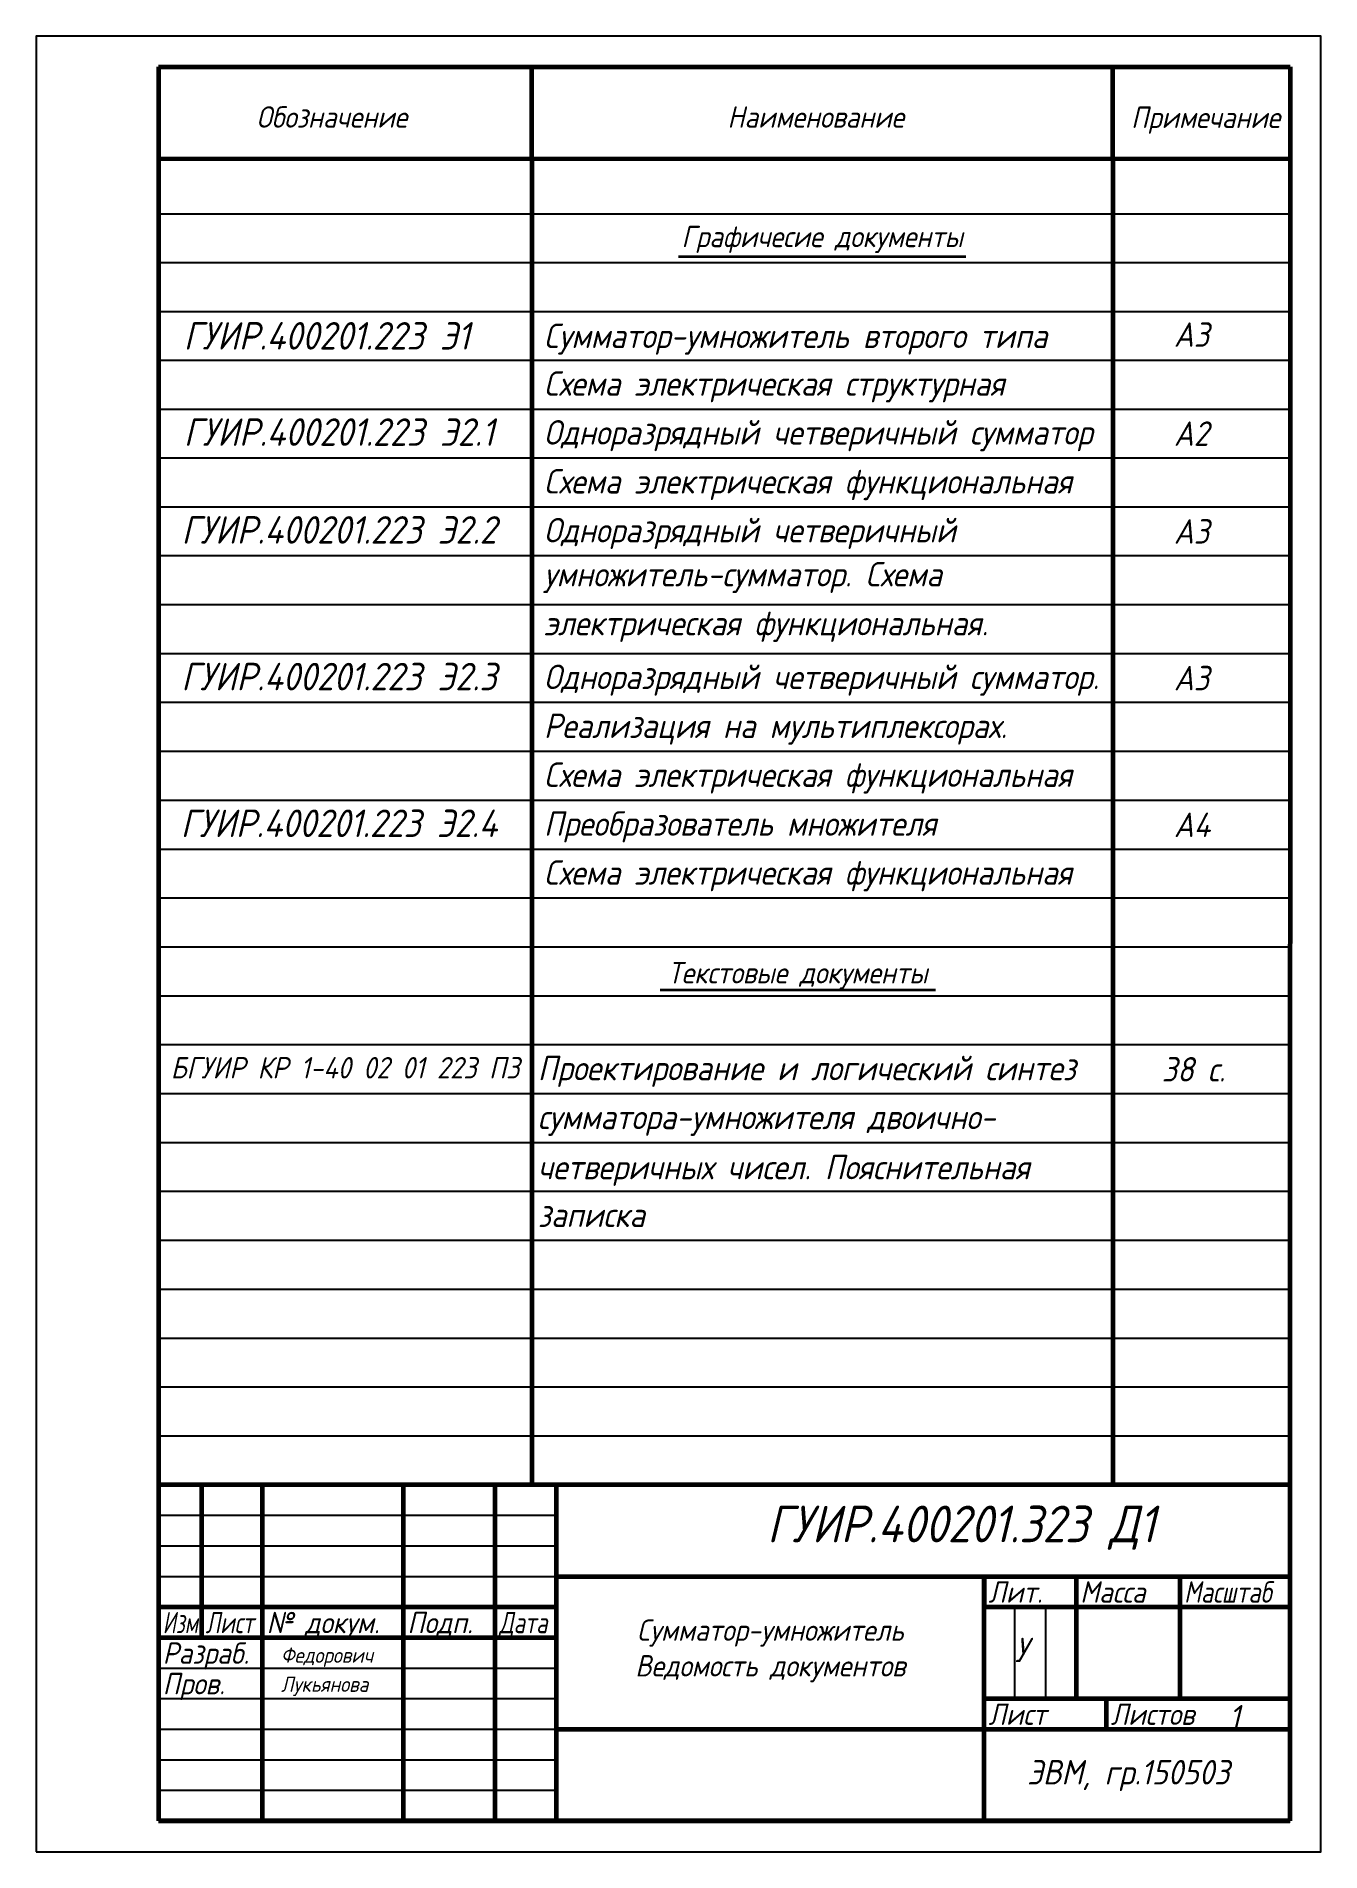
# Model space of a CAD drawing. Header units: millimetres. Extents: x 126 to 336, y 41 to 338.
import ezdxf

# ---------------------------------------------------------------- set-up
doc = ezdxf.new("R2010")
doc.units = ezdxf.units.MM
doc.header["$LTSCALE"] = 0.5
doc.layers.get('0').update_dxf_attribs({"lineweight": 60})
doc.layers.get('Defpoints').update_dxf_attribs({"color": 5})
doc.layers.add('провода', color=122, linetype='Continuous', lineweight=15)
doc.styles.get("Standard").update_dxf_attribs({"font": 'isocpeui.ttf', "width": 0.9})

msp = doc.modelspace()

# ---------------------------------------------------------------- linework, layer by layer
for p, q in [((146, 333), (331, 333)), ((146, 333), (146, 46.04)), ((207, 318), (207, 333)), ((331, 333), (330.96, 46.04)), ((146, 318), (331, 317.97)), ((207, 318), (207, 101.04)), ((302.01, 317.98), (302, 101.04)), ((146, 46.04), (330.96, 46.04)), ((331, 46.04), (146, 46.04))]:
    msp.add_line(p, q)
at = {"lineweight": 60}
msp.add_line((302, 318), (302, 333), dxfattribs=at)
at = {"color": 7, "linetype": 'Continuous', "lineweight": -3}
for p, q in [((146, 308.96), (331, 308.96)), ((146, 301), (331, 301)), ((146, 293), (331, 293)), ((146, 285), (331, 285)), ((146, 277), (331, 277)), ((146, 269.04), (331, 269.04)), ((146, 261.04), (331, 261.04)), ((146, 253.04), (331, 253.04)), ((146, 245.04), (331, 245.04)), ((146, 237.04), (331, 237.04)), ((146, 229.04), (331, 229.04)), ((146, 221.04), (331, 221.04)), ((146, 213.04), (331, 213.04)), ((146, 205.04), (331, 205.04)), ((146, 197.04), (331, 197.04)), ((146, 189.04), (331, 189.04)), ((146, 181.04), (331, 181.04)), ((146, 173.04), (331, 173.04)), ((146, 165.04), (331, 165.04)), ((146, 157.04), (331, 157.04)), ((146, 149.04), (331, 149.04)), ((146, 141.04), (331, 141.04)), ((146, 133.04), (331, 133.04)), ((146, 125.04), (331, 125.04)), ((146, 117.04), (331, 117.04)), ((146, 109.04), (331, 109.04)), ((146, 101.04), (331, 101.04)), ((146, 96.04), (211, 96.04)), ((146, 91.04), (211, 91.04)), ((146, 86.04), (211, 86.04)), ((286, 66.04), (286, 81.04)), ((291, 81.04), (291, 66.04)), ((146, 71.04), (211, 71.04)), ((146, 66.04), (211, 66.04)), ((146, 61.04), (211, 61.04)), ((146, 56.04), (211, 56.04)), ((146, 51.04), (211, 51.04))]:
    msp.add_line(p, q, dxfattribs=at)
at = {"lineweight": 35}
for p, q in [((231, 302), (278, 302)), ((228, 182), (273, 182))]:
    msp.add_line(p, q, dxfattribs=at)
at = {"color": 7, "linetype": 'Continuous', "lineweight": 60}
for p, q in [((331, 101.04), (146, 101.04)), ((153, 101.04), (153, 76.04)), ((163, 46.04), (163, 101.04)), ((186, 101.04), (186, 46.04)), ((201, 46.04), (201, 101.04)), ((211, 101.04), (211, 46.04)), ((211, 86.04), (331, 86.04)), ((281, 46.04), (281, 86.04)), ((296, 86.04), (296, 66.04)), ((313, 66.04), (313, 86.04)), ((146, 81.04), (211, 81.04)), ((281, 81.04), (331, 81.04)), ((146, 76.04), (211, 76.04)), ((281, 66.04), (331, 66.04)), ((301, 61.04), (301, 66.04)), ((211, 61.04), (331, 61.04))]:
    msp.add_line(p, q, dxfattribs=at)
at = {"color": 7, "linetype": 'Continuous'}
msp.add_line((281, 86.04), (281, 81.04), dxfattribs=at)
at = {"layer": 'Defpoints'}
msp.add_lwpolyline([(126, 41), (336, 41), (336, 338), (126, 338)], close=True, dxfattribs=at)

# ---------------------------------------------------------------- texts
at = {"color": 7, "linetype": 'Continuous', "width": 0.9}
for s, p in [('Обозначение', (162, 323.05)), ('Наименование', (239, 323.05)), ('Примечание', (305, 323))]:
    msp.add_text(s, height=3.5, dxfattribs=at).set_placement(p)
at = {"color": 7, "linetype": 'Continuous', "lineweight": -3}
for s, width, p in [('Лит.', 0.9, (281.67, 81.74)), ('Масса', 0.9, (296.67, 81.74)), ('Масштаб', 0.8, (313.67, 81.74)), ('Изм.', 0.7, (146.67, 76.74)), ('Лист', 0.75, (153.67, 76.74)), ('№ докум.', 0.9, (163.67, 76.74)), ('Подп.', 0.9, (186.67, 76.74)), ('Дата', 0.75, (201.67, 76.74)), ('Разраб.', 0.9, (146.67, 71.74)), ('Пров.', 0.9, (146.67, 66.74)), ('Лист', 0.9, (281.67, 61.74)), ('Листов', 0.9, (301.67, 61.74))]:
    msp.add_text(s, height=3.5, dxfattribs=dict(at, width=width)).set_placement(p)
at = {"char_height": 3.5, "attachment_point": 1}
for s, width, heights, insert in [('\\pxqc;Графичесие документы', 95.0049, [0], (207, 307)), ('\\pxqc;Текстовые документы', 95.0049, [0], (203, 186.55)), ('\\pxqc;Сумматор-умножитель\\PВедомость документов', 70.0392, [37.17], (211, 79))]:
    msp.add_mtext_dynamic_manual_height_columns(s, width=width, gutter_width=20, heights=heights, dxfattribs=dict(at, insert=insert))
at = {"layer": 'провода', "width": 0.9}
for s, p in [('У', (286, 72)), ('1', (321, 61))]:
    msp.add_text(s, height=4, dxfattribs=at).set_placement(p)
at = {"layer": 'провода'}
for s, width, heights, insert, char_height, attachment_point in [('\\pxqc;ГУИР.400201.223 Э1', 111, [14.67], (229, 289), 4.5, 6), ('А3', 95.0045, [0], (312, 291.2), 4, 1), ('Сумматор-умножитель второго типа', 95.0045, [0], (209, 291), 4, 1), ('Схема электрическая структурная', 95.0045, [0], (209, 283.2), 4, 1), ('\\pxqc;ГУИР.400201.223 Э2.1', 111, [14.67], (231, 273.25), 4.5, 6), ('Одноразрядный четверичный сумматор', 95.0045, [0], (209, 275.2), 4, 1), ('А2', 95.0045, [0], (312, 275), 4, 1), ('Схема электрическая функциональная', 95.0045, [0], (209, 267.2), 4, 1), ('\\pxqc;ГУИР.400201.223 Э2.2', 111, [14.67], (231, 257.25), 4.5, 6), ('Одноразрядный четверичный ', 95.0045, [21.4], (209, 259.2), 4, 1), ('А3', 95.0045, [0], (312, 259), 4, 1), ('умножитель-сумматор. Схема', 95, [0], (209, 252), 4, 1), ('электрическая функциональная.', 95, [0], (209, 244), 4, 1), ('\\pxqc;ГУИР.400201.223 Э2.3', 111, [14.67], (231, 233.25), 4.5, 6), ('Одноразрядный четверичный сумматор.', 95.0045, [0], (209, 235.2), 4, 1), ('А3', 95.0045, [0], (312, 235), 4, 1), ('Реализация на мультиплексорах.', 95.0045, [0], (209, 227.2), 4, 1), ('Схема электрическая функциональная', 95.0045, [0], (209, 219.2), 4, 1), ('\\pxqc;ГУИР.400201.223 Э2.4', 111, [14.67], (231, 209.25), 4.5, 6), ('Преобразователь множителя', 95.0045, [0], (209, 211.2), 4, 1), ('А4', 95.0045, [0], (312, 211), 4, 1), ('Схема электрическая функциональная', 95.0045, [0], (209, 203.2), 4, 1), ('\\pxqc;БГУИР КР 1-40 02 01 223 ПЗ', 111, [14.67], (232, 169.25), 3.5, 6), ('Проектирование и логический синтез', 95.0045, [0], (208, 171.2), 4, 1), ('38 с.', 95.0045, [0], (310, 171), 4, 1), ('сумматора-умножителя двоично-', 95.0045, [0], (208, 163.2), 4, 1), ('четверичных чисел. Пояснительная ', 95.0045, [0], (208, 155), 4, 1), ('записка', 95.0045, [0], (208, 147.2), 4, 1), ('ГУИР.400201.323 Д1', 78, [0], (309, 94), 6, 6), ('Федорович', 23, [0], (166, 74.4), 2.5, 1), ('Лукьянова', 23, [0], (166, 69.65), 2.5, 1), ('ЭВМ, гр.150503', 50, [0], (288, 56), 4, 1)]:
    msp.add_mtext_dynamic_manual_height_columns(s, width=width, gutter_width=20, heights=heights, dxfattribs=dict(at, insert=insert, char_height=char_height, attachment_point=attachment_point))

doc.saveas('drawing.dxf')
